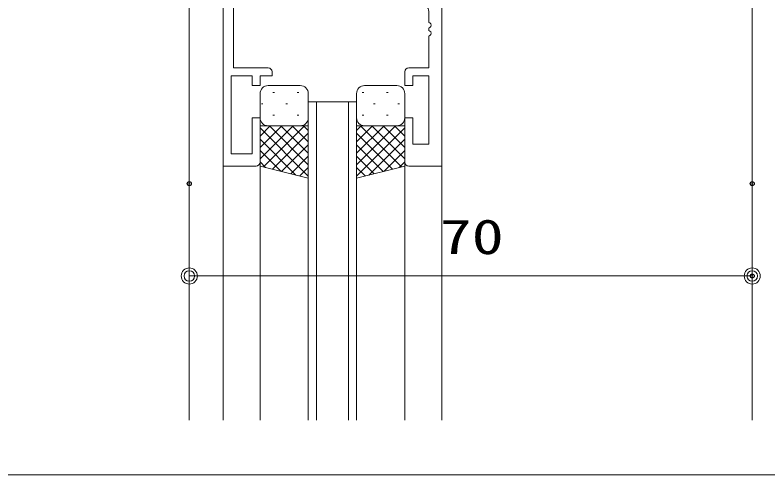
# Model space of a CAD drawing. Units: millimetres on the paper. Extents: x -395 to 395, y -281 to 281.
# Drawn here: x -82.6 to 11.1, y 21 to 78.1 of the extents above; entities that cross this region are included whole.
import ezdxf
from ezdxf.enums import TextEntityAlignment as Align

# ---------------------------------------------------------------- set-up
doc = ezdxf.new("R2010")
doc.units = ezdxf.units.MM
doc.header["$PDMODE"] = 32
doc.header["$PDSIZE"] = 0.5
for name, color, linetype, lineweight in [('0-9_SUNPOU', 3, 'Continuous', 9), ('0-A_0', 7, 'Continuous', 9), ('1-4_YKK_H1901_G', 4, 'Continuous', 9), ('1-5_YKK_H1901', 2, 'Continuous', 9)]:
    doc.layers.add(name, color=color, linetype=linetype, lineweight=lineweight)
doc.layers.add('0-B_DEFPOINTS', color=1, linetype='Continuous')
doc.layers.add('1-6_YKK_H1301', color=7, linetype='Continuous')
doc.styles.add('ＭＳ ゴシック', font='')
doc.styles.get('ＭＳ ゴシック').set_extended_font_data('MS Gothic')

# ---------------------------------------------------------------- blocks, each defined once
blk = doc.blocks.new('2K-63680')
at = {"layer": '0-A_0'}
for p, q in [((13.7, 14.6), (16.17, 14.6)), ((16.17, 14.6), (16.17, 10.758)), ((16.17, 9.842), (16.17, 9.758)), ((16.17, 8.842), (16.17, 7.6)), ((15.17, 6.6), (14, 6.6))]:
    blk.add_line(p, q, dxfattribs=at)
for points in [[(13.2, 26.3), (13.2, 20.8), (14.2, 20.8), (14.2, 24.1), (16.17, 24.1), (16.17, 15.6), (14.2, 15.6), (14.2, 16.8), (13.2, 16.8), (13.2, 15.1)], [(16.1, 4.8), (17.8, 4.8), (17.8, 26.8), (13.7, 26.8)], [(12.5, 5.1), (12.5, 3.28), (4.739, 1.2), (1.449, 1.2), (1.024, 1.624)], [(15, 3.091), (15, 3.307), (13.8, 4), (13.8, 5.3), (15.6, 5.3)], [(0.176, 0.776), (0.951, 0), (4.897, 0), (14.629, 2.608)]]:
    blk.add_lwpolyline(points, dxfattribs=at)
for centre, radius, start, end in [((13.7, 26.3), 0.5, 90, 180), ((13.7, 15.1), 0.5, 180, 270), ((16.37, 10.758), 0.2, 180, 246.42182), ((16.17, 10.3), 0.3, 293.57818, 66.42182), ((16.37, 9.842), 0.2, 113.57818, 180), ((16.37, 9.758), 0.2, 180, 246.42182), ((16.17, 9.3), 0.3, 293.57818, 66.42182), ((16.37, 8.842), 0.2, 113.57818, 180), ((15.17, 7.6), 1, 270, 0), ((14, 5.1), 1.5, 90, 180), ((15.6, 5.1), 0.2, 0, 90), ((16.1, 5.1), 0.3, 180, 270), ((14.5, 3.091), 0.5, 285, 0), ((0.6, 1.2), 0.6, 45, 225)]:
    blk.add_arc(centre, radius, start, end, dxfattribs=at)
blk = doc.blocks.new('2K-64550')
at = {"layer": '0-A_0'}
for p, q in [((-69.5, 30), (-61.5, 30)), ((-8.5, 30), (-0.5, 30)), ((-52.415, 10.8), (-51.55, 10.8)), ((-51.15, 10.4), (-51.15, 10.261)), ((-48.85, 10.261), (-48.85, 10.4)), ((-48.45, 10.8), (-47.585, 10.8)), ((-64.8, 6), (-53.684, 6)), ((-46.316, 6), (-38.1, 6)), ((-22.415, 5.8), (-21.55, 5.8)), ((-18.45, 5.8), (-17.585, 5.8)), ((-21.15, 5.4), (-21.15, 5.261)), ((-18.85, 5.261), (-18.85, 5.4))]:
    blk.add_line(p, q, dxfattribs=at)
for points in [[(-61.7, -22), (-65.8, -22), (-65.8, 0), (-70, 0), (-70, 29.5)], [(-61, 29.5), (-61, 29), (-62.039, 28.4), (-62.7, 28.4)], [(0, 29.5), (0, 0), (-42.6, 0), (-42.6, 0.8), (-41.734, 1.3), (-40.794, 1.3)], [(-7.3, 28.4), (-7.961, 28.4), (-9, 29), (-9, 29.5)], [(-63.2, 28.9), (-69, 28.9), (-69, 1), (-65.8, 1), (-65.8, 5)], [(-16.316, 1), (-1, 1), (-1, 28.9), (-6.8, 28.9)], [(-59.3, 2.5), (-59.3, 5), (-64.5, 5), (-64.5, -9.8), (-60.2, -9.8)], [(-40.406, 1), (-38.1, 1), (-38.1, 5), (-58.3, 5), (-58.3, 3), (-55.1, 3), (-55.1, 2), (-58.8, 2)], [(-37.1, 5), (-37.1, 1), (-23.684, 1)], [(-59.7, -10.3), (-59.7, -10.8), (-61.2, -10.8), (-61.2, -12), (-62.2, -12), (-62.2, -10.8), (-64.8, -10.8), (-64.8, -20.5), (-62.2, -20.5), (-62.2, -16), (-61.2, -16), (-61.2, -21.5)]]:
    blk.add_lwpolyline(points, dxfattribs=at)
for centre, radius, start, end in [((-69.5, 29.5), 0.5, 90, 180), ((-61.5, 29.5), 0.5, 0, 90), ((-8.5, 29.5), 0.5, 90, 180), ((-0.5, 29.5), 0.5, 0, 90), ((-63.2, 28.7), 0.2, 0, 90), ((-62.7, 28.7), 0.3, 180, 270), ((-7.3, 28.7), 0.3, 270, 0), ((-6.8, 28.7), 0.2, 90, 180), ((-50, 8.7), 3.2, 138.9855, 206.04165), ((-51.55, 10.4), 0.4, 360, 90), ((-48.45, 10.4), 0.4, 90, 180), ((-50, 8.7), 3.2, 333.95835, 41.0145), ((-51.477, 8.96), 0.5, 116.8699, 223.1301), ((-51.794, 9.585), 0.2, 296.8699, 333.7398), ((-50, 8.7), 1.8, 134.79283, 153.7398), ((-51.55, 10.261), 0.4, 314.79283, 360), ((-48.45, 10.261), 0.4, 180, 225.20717), ((-50, 8.7), 1.8, 26.2602, 45.20717), ((-48.206, 9.585), 0.2, 206.2602, 243.1301), ((-48.523, 8.96), 0.5, 316.8699, 63.1301), ((-51.988, 8.482), 0.2, 6.2602, 43.1301), ((-50, 8.7), 1.8, 186.2602, 208.03074), ((-50, 8.7), 1.8, 331.96926, 353.7398), ((-48.012, 8.482), 0.2, 136.8699, 173.7398), ((-50.86, 7.471), 0.75, 162.29961, 307.70039), ((-51.765, 7.76), 0.2, 342.29961, 28.03074), ((-49.14, 7.471), 0.75, 232.29961, 17.70039), ((-48.235, 7.76), 0.2, 151.96926, 197.70039), ((-53.684, 6.9), 0.9, 270, 26.04165), ((-50.279, 6.72), 0.2, 81.96926, 127.70039), ((-50, 8.7), 1.8, 261.96926, 278.03074), ((-49.721, 6.72), 0.2, 52.29961, 98.03074), ((-46.316, 6.9), 0.9, 153.95835, 270), ((-64.8, 5), 1, 90, 180), ((-38.1, 5), 1, 360, 90), ((-20, 3.7), 3.2, 138.9855, 206.04165), ((-21.55, 5.4), 0.4, 360, 90), ((-18.45, 5.4), 0.4, 90, 180), ((-20, 3.7), 3.2, 333.95835, 41.0145), ((-20, 3.7), 1.8, 134.79283, 153.7398), ((-21.55, 5.261), 0.4, 314.79283, 360), ((-18.45, 5.261), 0.4, 180, 225.20717), ((-20, 3.7), 1.8, 26.2602, 45.20717), ((-21.477, 3.96), 0.5, 116.8699, 223.1301), ((-21.794, 4.585), 0.2, 296.8699, 333.7398), ((-18.206, 4.585), 0.2, 206.2602, 243.1301), ((-18.523, 3.96), 0.5, 316.8699, 63.1301), ((-21.988, 3.482), 0.2, 6.2602, 43.1301), ((-20, 3.7), 1.8, 186.2602, 208.03074), ((-21.765, 2.76), 0.2, 342.29961, 28.03074), ((-18.235, 2.76), 0.2, 151.96926, 197.70039), ((-20, 3.7), 1.8, 331.96926, 353.7398), ((-18.012, 3.482), 0.2, 136.8699, 173.7398), ((-58.8, 2.5), 0.5, 180, 270), ((-23.684, 1.9), 0.9, 270, 26.04165), ((-20.86, 2.471), 0.75, 162.29961, 307.70039), ((-20.279, 1.72), 0.2, 81.96926, 127.70039), ((-20, 3.7), 1.8, 261.96926, 278.03074), ((-19.721, 1.72), 0.2, 52.29961, 98.03074), ((-19.14, 2.471), 0.75, 232.29961, 17.70039), ((-16.316, 1.9), 0.9, 153.95835, 270), ((-40.794, 1.1), 0.2, 14.47751, 90), ((-40.406, 1.2), 0.2, 194.47751, 270), ((-60.2, -10.3), 0.5, 360, 90), ((-61.7, -21.5), 0.5, 270, 0)]:
    blk.add_arc(centre, radius, start, end, dxfattribs=at)
blk = doc.blocks.new('DOT1')
at = {"layer": '0-A_0'}
blk.add_line((0, 0), (-1, 0), dxfattribs=at)
for radius in [0.5, 0.325]:
    blk.add_circle((0, 0), radius, dxfattribs=at)

msp = doc.modelspace()

# ---------------------------------------------------------------- linework, layer by layer
at = {"layer": '0-9_SUNPOU'}
for p, q in [((-60.894, 55.179), (-60.894, 43.718)), ((9.106, 55.179), (9.106, 43.718)), ((-58.894, 45.718), (7.106, 45.718)), ((-395.323, 21.002), (395.277, 21.002))]:
    msp.add_line(p, q, dxfattribs=at)
at = {"layer": '0-B_DEFPOINTS'}
for p in [(-60.894, 57.179), (9.106, 57.179), (9.106, 45.718)]:
    msp.add_point(p, dxfattribs=at)
at = {"layer": '1-4_YKK_H1901_G'}
for p, q in [((-47.094, 69.376), (-51.094, 69.376)), ((-47.094, 69.376), (-51.094, 69.376)), ((-39.094, 69.376), (-35.094, 69.376)), ((-39.094, 69.376), (-35.094, 69.376)), ((-52.094, 68.376), (-52.094, 65.376)), ((-52.094, 68.376), (-52.094, 65.376)), ((-50.519, 68.521), (-50.319, 68.521)), ((-47.489, 68.521), (-47.289, 68.521)), ((-46.094, 65.376), (-46.094, 68.376)), ((-46.094, 65.376), (-46.094, 68.376)), ((-40.094, 65.376), (-40.094, 68.376)), ((-40.094, 65.376), (-40.094, 68.376)), ((-39.19, 68.521), (-39.39, 68.521)), ((-36.16, 68.521), (-36.36, 68.521)), ((-34.094, 68.376), (-34.094, 65.376)), ((-34.094, 68.376), (-34.094, 65.376)), ((-51.934, 67.106), (-51.734, 67.106)), ((-48.904, 67.106), (-48.704, 67.106)), ((-46.094, 67.376), (-46.094, 27.787)), ((-40.094, 67.376), (-46.094, 67.376)), ((-45.094, 67.376), (-45.094, 27.787)), ((-41.094, 67.376), (-41.094, 27.787)), ((-40.094, 67.376), (-40.094, 27.787)), ((-37.775, 67.106), (-37.975, 67.106)), ((-34.745, 67.106), (-34.945, 67.106)), ((-50.519, 65.691), (-50.319, 65.691)), ((-47.489, 65.691), (-47.289, 65.691)), ((-39.19, 65.691), (-39.39, 65.691)), ((-36.16, 65.691), (-36.36, 65.691)), ((-46.094, 64.376), (-52.094, 64.376)), ((-49.408, 64.376), (-52.094, 61.69)), ((-47.994, 64.376), (-52.094, 60.276)), ((-50.822, 64.376), (-52.094, 63.104)), ((-52.094, 64.376), (-52.094, 59.376)), ((-52.094, 64.133), (-46.094, 58.133)), ((-46.58, 64.376), (-51.683, 59.273)), ((-51.094, 64.376), (-47.094, 64.376)), ((-51.094, 64.376), (-47.094, 64.376)), ((-50.923, 64.376), (-46.094, 59.548)), ((-49.509, 64.376), (-46.094, 60.962)), ((-48.094, 64.376), (-46.094, 62.376)), ((-46.68, 64.376), (-46.094, 63.79)), ((-36.68, 64.376), (-40.094, 60.962)), ((-35.266, 64.376), (-40.094, 59.548)), ((-40.094, 64.376), (-34.094, 64.376)), ((-38.094, 64.376), (-40.094, 62.376)), ((-39.509, 64.376), (-40.094, 63.79)), ((-34.094, 64.133), (-40.094, 58.133)), ((-39.609, 64.376), (-34.506, 59.273)), ((-35.094, 64.376), (-39.094, 64.376)), ((-35.094, 64.376), (-39.094, 64.376)), ((-38.195, 64.376), (-34.094, 60.276)), ((-36.781, 64.376), (-34.094, 61.69)), ((-35.366, 64.376), (-34.094, 63.104)), ((-34.094, 64.376), (-34.094, 59.376)), ((-46.094, 63.447), (-50.551, 58.99)), ((-40.094, 63.447), (-35.638, 58.99)), ((-52.094, 62.719), (-47.637, 58.262)), ((-46.094, 62.033), (-49.42, 58.707)), ((-40.094, 62.033), (-36.769, 58.707)), ((-34.094, 62.719), (-38.552, 58.262)), ((-52.094, 61.305), (-49.522, 58.733)), ((-34.094, 61.305), (-36.666, 58.733)), ((-46.094, 60.619), (-48.288, 58.425)), ((-40.094, 60.619), (-37.9, 58.425)), ((-52.094, 59.891), (-51.408, 59.205)), ((-52.094, 59.376), (-46.094, 57.876)), ((-46.094, 59.205), (-47.157, 58.142)), ((-34.094, 59.376), (-40.094, 57.876)), ((-40.094, 59.205), (-39.032, 58.142)), ((-34.094, 59.891), (-34.781, 59.205))]:
    msp.add_line(p, q, dxfattribs=at)
for centre, start, end in [((-51.094, 68.376), 90.0001, 180.0001), ((-51.094, 68.376), 90, 180), ((-47.094, 68.376), 0.0001, 90.0001), ((-47.094, 68.376), 0, 90), ((-39.094, 68.376), 89.9999, 179.9999), ((-39.094, 68.376), 90, 180), ((-35.094, 68.376), 359.9999, 89.9999), ((-35.094, 68.376), 0, 90), ((-51.094, 65.376), 180.0001, 270.0001), ((-51.094, 65.376), 180, 270), ((-47.094, 65.376), 270.0001, 0.0001), ((-47.094, 65.376), 270, 0), ((-39.094, 65.376), 179.9999, 269.9999), ((-39.094, 65.376), 180, 270), ((-35.094, 65.376), 269.9999, 359.9999), ((-35.094, 65.376), 270, 0)]:
    msp.add_arc(centre, 1, start, end, dxfattribs=at)
at = {"layer": '1-5_YKK_H1901'}
for p, q in [((-60.894, 81.376), (-60.894, 27.787)), ((9.106, 81.376), (9.106, 27.787)), ((-56.694, 59.376), (-56.694, 27.787)), ((-52.094, 59.876), (-52.094, 27.787)), ((-34.094, 59.876), (-34.094, 27.787)), ((-29.494, 59.376), (-29.494, 27.787))]:
    msp.add_line(p, q, dxfattribs=at)

# ---------------------------------------------------------------- block references
at = {"layer": '0-9_SUNPOU', "xscale": 2, "yscale": 2, "rotation": 180}
msp.add_blockref('DOT1', (-60.894, 45.718), dxfattribs=at)
at = {"layer": '0-9_SUNPOU', "xscale": 2, "yscale": 2}
msp.add_blockref('DOT1', (9.106, 45.718), dxfattribs=at)
at = {"layer": '1-5_YKK_H1901', "xscale": -1, "rotation": 180}
msp.add_blockref('2K-63680', (-47.294, 86.176), dxfattribs=at)
at = {"layer": '1-6_YKK_H1301'}
msp.add_blockref('2K-64550', (9.106, 81.376), dxfattribs=at)

# ---------------------------------------------------------------- texts
at = {"layer": '0-9_SUNPOU', "style": 'ＭＳ ゴシック', "width": 1.35}
msp.add_text('70', height=4.333, dxfattribs=at).set_placement((-29.752, 47.135), align=Align.BOTTOM_LEFT)

doc.saveas('drawing.dxf')
